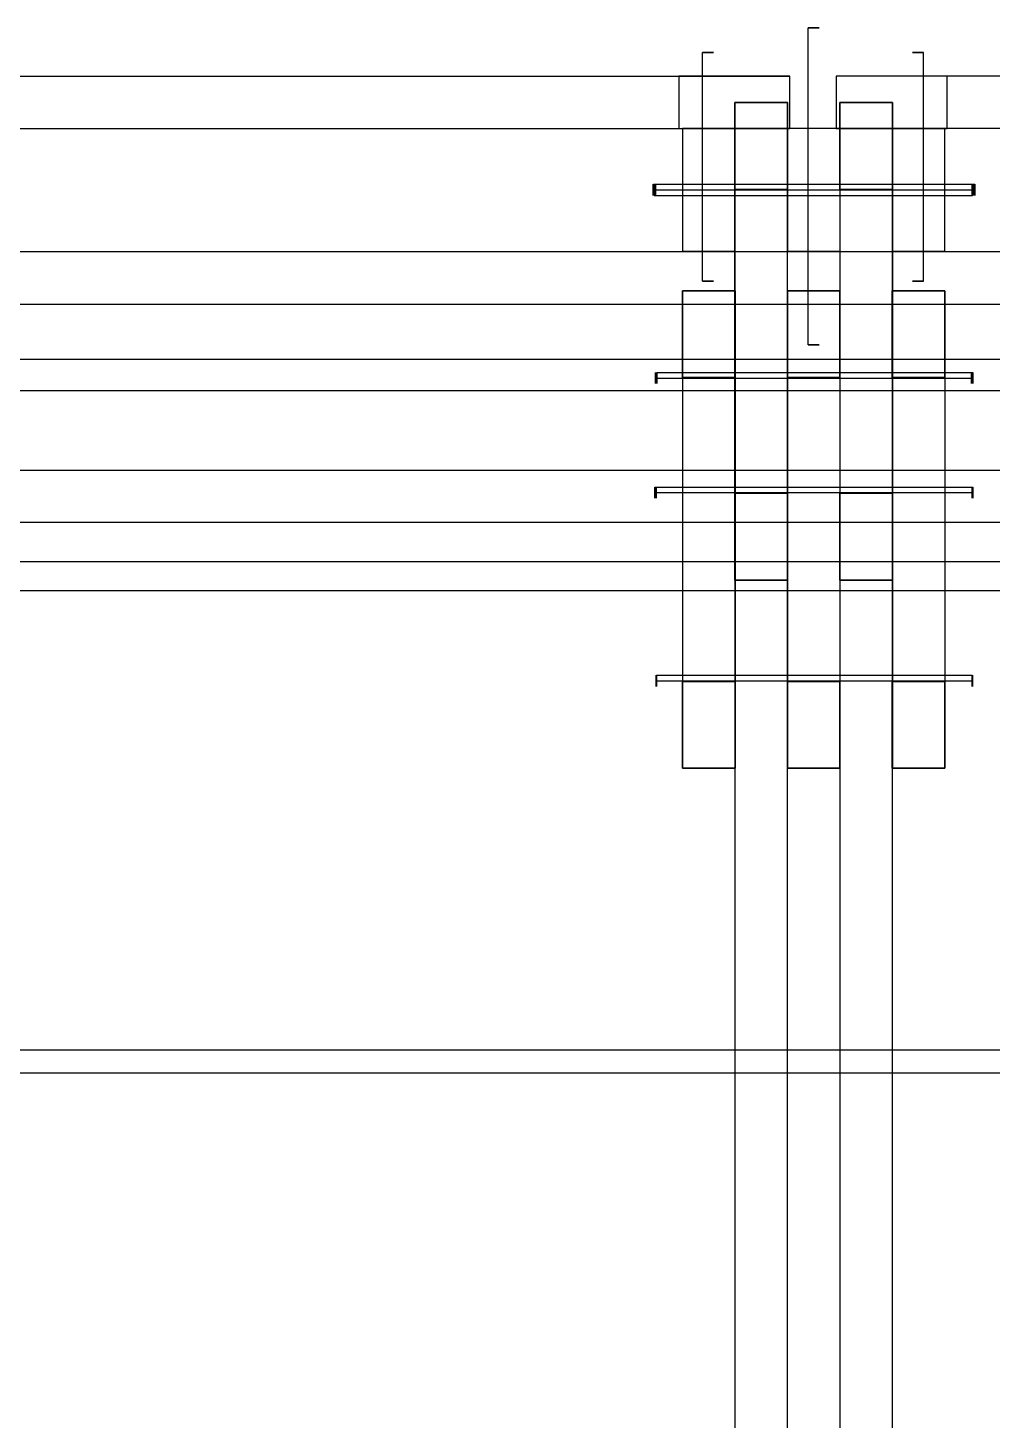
# Model space of a CAD drawing. Header units: millimetres. Extents: x -295 to 1561, y -7 to 1236.
# Drawn here: x -187.9 to -118.1, y 306.5 to 407.3 of the extents above; entities that cross this region are included whole.
import ezdxf

# ---------------------------------------------------------------- set-up
doc = ezdxf.new("R2010")
doc.units = ezdxf.units.MM
doc.header["$MEASUREMENT"] = 0
for name, color, linetype, true_color in [('00_主架構', 7, 'Continuous', 0x000000), ('00_主架構$01_小斜撐', 7, 'Continuous', 0x3f0000), ('00_主架構$02_大斜撐', 7, 'Continuous', 0x7f0000), ('00_主架構$03_橫撐', 7, 'Continuous', 0x3f0000), ('21_螺絲', 5, 'Continuous', 0x0000ff), ('竹編', 7, 'Continuous', 0x000000), ('草地', 7, 'Continuous', 0x000000)]:
    doc.layers.add(name, color=color, linetype=linetype, true_color=true_color)

msp = doc.modelspace()

# ---------------------------------------------------------------- linework, layer by layer
at = {"layer": '00_主架構'}
for points in [[(-136.7, 400), (-138.6, 400), (-140.5, 400)], [(-140.5, 400), (-140.5, 400, 150), (-140.5, 400, 300)], [(-136.7, 400, 300), (-138.6, 400, 300), (-140.5, 400, 300)], [(-140.5, 400), (-140.5, 395.55), (-140.5, 391.1)], [(-140.5, 400, 300), (-140.5, 395.55, 300), (-140.5, 391.1, 300)], [(-136.7, 400, 300), (-134.8, 400, 300), (-132.9, 400, 300)], [(-136.7, 0, 300), (-136.7, 200, 300), (-136.7, 400, 300)], [(-136.7, 0, 291.1), (-136.7, 200, 291.1), (-136.7, 400, 291.1)], [(-132.9, 400, 291.1), (-134.8, 400, 291.1), (-136.7, 400, 291.1)], [(-136.7, 400, 291.1), (-136.7, 400, 295.55), (-136.7, 400, 300)], [(-136.7, 400, 8.9), (-134.8, 400, 8.9), (-132.9, 400, 8.9)], [(-136.7, 0, 8.9), (-136.7, 200, 8.9), (-136.7, 400, 8.9)], [(-136.7, 0), (-136.7, 200), (-136.7, 400)], [(-132.9, 400), (-134.8, 400), (-136.7, 400)], [(-136.7, 400), (-136.7, 400, 4.45), (-136.7, 400, 8.9)], [(-136.7, 391.1), (-136.7, 395.55), (-136.7, 400)], [(-136.7, 400), (-136.7, 400, 150), (-136.7, 400, 300)], [(-136.7, 391.1, 300), (-136.7, 395.55, 300), (-136.7, 400, 300)], [(-132.9, 0, 300), (-132.9, 200, 300), (-132.9, 400, 300)], [(-132.9, 0, 291.1), (-132.9, 200, 291.1), (-132.9, 400, 291.1)], [(-132.9, 400, 300), (-132.9, 400, 295.55), (-132.9, 400, 291.1)], [(-132.9, 0, 8.9), (-132.9, 200, 8.9), (-132.9, 400, 8.9)], [(-132.9, 0), (-132.9, 200), (-132.9, 400)], [(-132.9, 400, 8.9), (-132.9, 400, 4.45), (-132.9, 400)], [(-129.1, 400), (-131, 400), (-132.9, 400)], [(-132.9, 400), (-132.9, 400, 150), (-132.9, 400, 300)], [(-129.1, 400, 300), (-131, 400, 300), (-132.9, 400, 300)], [(-132.9, 400), (-132.9, 395.55), (-132.9, 391.1)], [(-132.9, 400, 300), (-132.9, 395.55, 300), (-132.9, 391.1, 300)], [(-129.1, 400, 300), (-127.2, 400, 300), (-125.3, 400, 300)], [(-129.1, 0, 300), (-129.1, 200, 300), (-129.1, 400, 300)], [(-129.1, 0, 291.1), (-129.1, 200, 291.1), (-129.1, 400, 291.1)], [(-125.3, 400, 291.1), (-127.2, 400, 291.1), (-129.1, 400, 291.1)], [(-129.1, 400, 291.1), (-129.1, 400, 295.55), (-129.1, 400, 300)], [(-129.1, 400, 8.9), (-127.2, 400, 8.9), (-125.3, 400, 8.9)], [(-129.1, 0, 8.9), (-129.1, 200, 8.9), (-129.1, 400, 8.9)], [(-129.1, 0), (-129.1, 200), (-129.1, 400)], [(-125.3, 400), (-127.2, 400), (-129.1, 400)], [(-129.1, 400), (-129.1, 400, 4.45), (-129.1, 400, 8.9)], [(-129.1, 391.1), (-129.1, 395.55), (-129.1, 400)], [(-129.1, 400), (-129.1, 400, 150), (-129.1, 400, 300)], [(-129.1, 391.1, 300), (-129.1, 395.55, 300), (-129.1, 400, 300)], [(-125.3, 0, 300), (-125.3, 200, 300), (-125.3, 400, 300)], [(-125.3, 0, 291.1), (-125.3, 200, 291.1), (-125.3, 400, 291.1)], [(-125.3, 400, 300), (-125.3, 400, 295.55), (-125.3, 400, 291.1)], [(-125.3, 0, 8.9), (-125.3, 200, 8.9), (-125.3, 400, 8.9)], [(-125.3, 0), (-125.3, 200), (-125.3, 400)], [(-125.3, 400, 8.9), (-125.3, 400, 4.45), (-125.3, 400)], [(-121.5, 400), (-123.4, 400), (-125.3, 400)], [(-125.3, 400), (-125.3, 400, 150), (-125.3, 400, 300)], [(-121.5, 400, 300), (-123.4, 400, 300), (-125.3, 400, 300)], [(-125.3, 400), (-125.3, 395.55), (-125.3, 391.1)], [(-125.3, 400, 300), (-125.3, 395.55, 300), (-125.3, 391.1, 300)], [(-121.5, 391.1), (-121.5, 395.55), (-121.5, 400)], [(-121.5, 400), (-121.5, 400, 150), (-121.5, 400, 300)], [(-121.5, 391.1, 300), (-121.5, 395.55, 300), (-121.5, 400, 300)], [(-140.5, 391.1), (-138.6, 391.1), (-136.7, 391.1)], [(-140.5, 391.1, 300), (-138.6, 391.1, 300), (-136.7, 391.1, 300)], [(-140.5, 391.1), (-140.5, 391.1, 150), (-140.5, 391.1, 300)], [(-136.7, 391.1), (-136.7, 391.1, 150), (-136.7, 391.1, 300)], [(-132.9, 391.1), (-131, 391.1), (-129.1, 391.1)], [(-132.9, 391.1, 300), (-131, 391.1, 300), (-129.1, 391.1, 300)], [(-132.9, 391.1), (-132.9, 391.1, 150), (-132.9, 391.1, 300)], [(-129.1, 391.1), (-129.1, 391.1, 150), (-129.1, 391.1, 300)], [(-125.3, 391.1), (-123.4, 391.1), (-121.5, 391.1)], [(-125.3, 391.1, 300), (-123.4, 391.1, 300), (-121.5, 391.1, 300)], [(-125.3, 391.1), (-125.3, 391.1, 150), (-125.3, 391.1, 300)], [(-121.5, 391.1), (-121.5, 391.1, 150), (-121.5, 391.1, 300)]]:
    msp.add_open_spline(points, degree=2, dxfattribs=at)
at = {"layer": '00_主架構$01_小斜撐'}
for points in [[(-136.712, 373.594, 11.751), (-136.712, 387.736, 25.893), (-136.712, 401.879, 40.035)], [(-132.912, 401.879, 40.035), (-134.812, 401.879, 40.035), (-136.712, 401.879, 40.035)], [(-136.712, 401.879, 40.035), (-136.712, 398.732, 43.182), (-136.712, 395.585, 46.329)], [(-136.704, 401.879, 259.965), (-134.804, 401.879, 259.965), (-132.904, 401.879, 259.965)], [(-136.704, 373.594, 288.249), (-136.704, 387.736, 274.107), (-136.704, 401.879, 259.965)], [(-136.704, 395.585, 253.671), (-136.704, 398.732, 256.818), (-136.704, 401.879, 259.965)], [(-132.912, 373.594, 11.751), (-132.912, 387.736, 25.893), (-132.912, 401.879, 40.035)], [(-132.912, 395.585, 46.329), (-132.912, 398.732, 43.182), (-132.912, 401.879, 40.035)], [(-132.904, 373.594, 288.249), (-132.904, 387.736, 274.107), (-132.904, 401.879, 259.965)], [(-132.904, 401.879, 259.965), (-132.904, 398.732, 256.818), (-132.904, 395.585, 253.671)], [(-129.112, 401.879, 40.035), (-127.212, 401.879, 40.035), (-125.312, 401.879, 40.035)], [(-129.112, 401.879, 40.035), (-129.112, 387.736, 25.893), (-129.112, 373.594, 11.751)], [(-129.112, 395.585, 46.329), (-129.112, 398.732, 43.182), (-129.112, 401.879, 40.035)], [(-125.304, 401.879, 259.965), (-127.204, 401.879, 259.965), (-129.104, 401.879, 259.965)], [(-129.104, 401.879, 259.965), (-129.104, 387.736, 274.107), (-129.104, 373.594, 288.249)], [(-129.104, 401.879, 259.965), (-129.104, 398.732, 256.818), (-129.104, 395.585, 253.671)], [(-125.312, 401.879, 40.035), (-125.312, 387.736, 25.893), (-125.312, 373.594, 11.751)], [(-125.312, 401.879, 40.035), (-125.312, 398.732, 43.182), (-125.312, 395.585, 46.329)], [(-125.304, 395.585, 253.671), (-125.304, 398.732, 256.818), (-125.304, 401.879, 259.965)], [(-125.304, 401.879, 259.965), (-125.304, 387.736, 274.107), (-125.304, 373.594, 288.249)], [(-136.712, 395.585, 46.329), (-134.812, 395.585, 46.329), (-132.912, 395.585, 46.329)], [(-136.712, 367.301, 18.044), (-136.712, 381.443, 32.186), (-136.712, 395.585, 46.329)], [(-136.704, 367.301, 281.956), (-136.704, 381.443, 267.814), (-136.704, 395.585, 253.671)], [(-132.904, 395.585, 253.671), (-134.804, 395.585, 253.671), (-136.704, 395.585, 253.671)], [(-132.912, 367.301, 18.044), (-132.912, 381.443, 32.186), (-132.912, 395.585, 46.329)], [(-132.904, 367.301, 281.956), (-132.904, 381.443, 267.814), (-132.904, 395.585, 253.671)], [(-125.312, 395.585, 46.329), (-127.212, 395.585, 46.329), (-129.112, 395.585, 46.329)], [(-129.112, 395.585, 46.329), (-129.112, 381.443, 32.186), (-129.112, 367.301, 18.044)], [(-129.104, 395.585, 253.671), (-127.204, 395.585, 253.671), (-125.304, 395.585, 253.671)], [(-129.104, 395.585, 253.671), (-129.104, 381.443, 267.814), (-129.104, 367.301, 281.956)], [(-125.312, 395.585, 46.329), (-125.312, 381.443, 32.186), (-125.312, 367.301, 18.044)], [(-125.304, 395.585, 253.671), (-125.304, 381.443, 267.814), (-125.304, 367.301, 281.956)], [(-140.512, 388.249, 26.406), (-138.612, 388.249, 26.406), (-136.712, 388.249, 26.406)], [(-140.512, 388.249, 26.406), (-140.512, 374.107, 12.264), (-140.512, 359.965, -1.879)], [(-140.512, 381.956, 32.699), (-140.512, 385.102, 29.552), (-140.512, 388.249, 26.406)], [(-136.704, 388.249, 273.594), (-138.604, 388.249, 273.594), (-140.504, 388.249, 273.594)], [(-140.504, 388.249, 273.594), (-140.504, 374.107, 287.736), (-140.504, 359.965, 301.879)], [(-140.504, 388.249, 273.594), (-140.504, 385.102, 270.448), (-140.504, 381.956, 267.301)], [(-136.712, 388.249, 26.406), (-136.712, 374.107, 12.264), (-136.712, 359.965, -1.879)], [(-136.712, 388.249, 26.406), (-136.712, 385.102, 29.552), (-136.712, 381.956, 32.699)], [(-136.704, 381.956, 267.301), (-136.704, 385.102, 270.448), (-136.704, 388.249, 273.594)], [(-136.704, 388.249, 273.594), (-136.704, 374.107, 287.736), (-136.704, 359.965, 301.879)], [(-132.912, 388.249, 26.406), (-131.012, 388.249, 26.406), (-129.112, 388.249, 26.406)], [(-132.912, 388.249, 26.406), (-132.912, 374.107, 12.264), (-132.912, 359.965, -1.879)], [(-132.912, 381.956, 32.699), (-132.912, 385.102, 29.552), (-132.912, 388.249, 26.406)], [(-129.104, 388.249, 273.594), (-131.004, 388.249, 273.594), (-132.904, 388.249, 273.594)], [(-132.904, 388.249, 273.594), (-132.904, 374.107, 287.736), (-132.904, 359.965, 301.879)], [(-132.904, 388.249, 273.594), (-132.904, 385.102, 270.448), (-132.904, 381.956, 267.301)], [(-129.112, 388.249, 26.406), (-129.112, 374.107, 12.264), (-129.112, 359.965, -1.879)], [(-129.112, 388.249, 26.406), (-129.112, 385.102, 29.552), (-129.112, 381.956, 32.699)], [(-129.104, 381.956, 267.301), (-129.104, 385.102, 270.448), (-129.104, 388.249, 273.594)], [(-129.104, 388.249, 273.594), (-129.104, 374.107, 287.736), (-129.104, 359.965, 301.879)], [(-125.318, 388.249, 26.406), (-123.418, 388.249, 26.406), (-121.518, 388.249, 26.406)], [(-125.318, 388.249, 26.406), (-125.318, 374.107, 12.264), (-125.318, 359.965, -1.879)], [(-125.318, 381.956, 32.699), (-125.318, 385.102, 29.552), (-125.318, 388.249, 26.406)], [(-121.509, 388.249, 273.594), (-123.409, 388.249, 273.594), (-125.309, 388.249, 273.594)], [(-125.309, 388.249, 273.594), (-125.309, 374.107, 287.736), (-125.309, 359.965, 301.879)], [(-125.309, 388.249, 273.594), (-125.309, 385.102, 270.448), (-125.309, 381.956, 267.301)], [(-121.518, 388.249, 26.406), (-121.518, 374.107, 12.264), (-121.518, 359.965, -1.879)], [(-121.518, 388.249, 26.406), (-121.518, 385.102, 29.552), (-121.518, 381.956, 32.699)], [(-121.509, 381.956, 267.301), (-121.509, 385.102, 270.448), (-121.509, 388.249, 273.594)], [(-121.509, 388.249, 273.594), (-121.509, 374.107, 287.736), (-121.509, 359.965, 301.879)], [(-136.712, 381.956, 32.699), (-138.612, 381.956, 32.699), (-140.512, 381.956, 32.699)], [(-140.512, 381.956, 32.699), (-140.512, 367.814, 18.557), (-140.512, 353.671, 4.415)], [(-140.504, 381.956, 267.301), (-138.604, 381.956, 267.301), (-136.704, 381.956, 267.301)], [(-140.504, 381.956, 267.301), (-140.504, 367.814, 281.443), (-140.504, 353.671, 295.585)], [(-136.712, 381.956, 32.699), (-136.712, 367.814, 18.557), (-136.712, 353.671, 4.415)], [(-136.704, 381.956, 267.301), (-136.704, 367.814, 281.443), (-136.704, 353.671, 295.585)], [(-129.112, 381.956, 32.699), (-131.012, 381.956, 32.699), (-132.912, 381.956, 32.699)], [(-132.912, 381.956, 32.699), (-132.912, 367.814, 18.557), (-132.912, 353.671, 4.415)], [(-132.904, 381.956, 267.301), (-131.004, 381.956, 267.301), (-129.104, 381.956, 267.301)], [(-132.904, 381.956, 267.301), (-132.904, 367.814, 281.443), (-132.904, 353.671, 295.585)], [(-129.112, 381.956, 32.699), (-129.112, 367.814, 18.557), (-129.112, 353.671, 4.415)], [(-129.104, 381.956, 267.301), (-129.104, 367.814, 281.443), (-129.104, 353.671, 295.585)], [(-121.518, 381.956, 32.699), (-123.418, 381.956, 32.699), (-125.318, 381.956, 32.699)], [(-125.318, 381.956, 32.699), (-125.318, 367.814, 18.557), (-125.318, 353.671, 4.415)], [(-125.309, 381.956, 267.301), (-123.409, 381.956, 267.301), (-121.509, 381.956, 267.301)], [(-125.309, 381.956, 267.301), (-125.309, 367.814, 281.443), (-125.309, 353.671, 295.585)], [(-121.518, 381.956, 32.699), (-121.518, 367.814, 18.557), (-121.518, 353.671, 4.415)], [(-121.509, 381.956, 267.301), (-121.509, 367.814, 281.443), (-121.509, 353.671, 295.585)], [(-132.912, 373.594, 11.751), (-134.812, 373.594, 11.751), (-136.712, 373.594, 11.751)], [(-136.712, 373.594, 11.751), (-136.712, 370.448, 14.898), (-136.712, 367.301, 18.044)], [(-136.704, 373.594, 288.249), (-134.804, 373.594, 288.249), (-132.904, 373.594, 288.249)], [(-136.704, 367.301, 281.956), (-136.704, 370.448, 285.102), (-136.704, 373.594, 288.249)], [(-132.912, 367.301, 18.044), (-132.912, 370.448, 14.898), (-132.912, 373.594, 11.751)], [(-132.904, 373.594, 288.249), (-132.904, 370.448, 285.102), (-132.904, 367.301, 281.956)], [(-129.112, 373.594, 11.751), (-127.212, 373.594, 11.751), (-125.312, 373.594, 11.751)], [(-129.112, 367.301, 18.044), (-129.112, 370.448, 14.898), (-129.112, 373.594, 11.751)], [(-125.304, 373.594, 288.249), (-127.204, 373.594, 288.249), (-129.104, 373.594, 288.249)], [(-129.104, 373.594, 288.249), (-129.104, 370.448, 285.102), (-129.104, 367.301, 281.956)], [(-125.312, 373.594, 11.751), (-125.312, 370.448, 14.898), (-125.312, 367.301, 18.044)], [(-125.304, 367.301, 281.956), (-125.304, 370.448, 285.102), (-125.304, 373.594, 288.249)], [(-136.712, 367.301, 18.044), (-134.812, 367.301, 18.044), (-132.912, 367.301, 18.044)], [(-132.904, 367.301, 281.956), (-134.804, 367.301, 281.956), (-136.704, 367.301, 281.956)], [(-125.312, 367.301, 18.044), (-127.212, 367.301, 18.044), (-129.112, 367.301, 18.044)], [(-129.104, 367.301, 281.956), (-127.204, 367.301, 281.956), (-125.304, 367.301, 281.956)], [(-140.512, 359.965, -1.879), (-138.612, 359.965, -1.879), (-136.712, 359.965, -1.879)], [(-140.512, 353.671, 4.415), (-140.512, 356.818, 1.268), (-140.512, 359.965, -1.879)], [(-136.704, 359.965, 301.879), (-138.604, 359.965, 301.879), (-140.504, 359.965, 301.879)], [(-140.504, 359.965, 301.879), (-140.504, 356.818, 298.732), (-140.504, 353.671, 295.585)], [(-136.712, 359.965, -1.879), (-136.712, 356.818, 1.268), (-136.712, 353.671, 4.415)], [(-136.704, 353.671, 295.585), (-136.704, 356.818, 298.732), (-136.704, 359.965, 301.879)], [(-132.912, 359.965, -1.879), (-131.012, 359.965, -1.879), (-129.112, 359.965, -1.879)], [(-132.912, 353.671, 4.415), (-132.912, 356.818, 1.268), (-132.912, 359.965, -1.879)], [(-129.104, 359.965, 301.879), (-131.004, 359.965, 301.879), (-132.904, 359.965, 301.879)], [(-132.904, 359.965, 301.879), (-132.904, 356.818, 298.732), (-132.904, 353.671, 295.585)], [(-129.112, 359.965, -1.879), (-129.112, 356.818, 1.268), (-129.112, 353.671, 4.415)], [(-129.104, 353.671, 295.585), (-129.104, 356.818, 298.732), (-129.104, 359.965, 301.879)], [(-125.318, 359.965, -1.879), (-123.418, 359.965, -1.879), (-121.518, 359.965, -1.879)], [(-125.318, 353.671, 4.415), (-125.318, 356.818, 1.268), (-125.318, 359.965, -1.879)], [(-121.509, 359.965, 301.879), (-123.409, 359.965, 301.879), (-125.309, 359.965, 301.879)], [(-125.309, 359.965, 301.879), (-125.309, 356.818, 298.732), (-125.309, 353.671, 295.585)], [(-121.518, 359.965, -1.879), (-121.518, 356.818, 1.268), (-121.518, 353.671, 4.415)], [(-121.509, 353.671, 295.585), (-121.509, 356.818, 298.732), (-121.509, 359.965, 301.879)], [(-136.712, 353.671, 4.415), (-138.612, 353.671, 4.415), (-140.512, 353.671, 4.415)], [(-140.504, 353.671, 295.585), (-138.604, 353.671, 295.585), (-136.704, 353.671, 295.585)], [(-129.112, 353.671, 4.415), (-131.012, 353.671, 4.415), (-132.912, 353.671, 4.415)], [(-132.904, 353.671, 295.585), (-131.004, 353.671, 295.585), (-129.104, 353.671, 295.585)], [(-121.518, 353.671, 4.415), (-123.418, 353.671, 4.415), (-125.318, 353.671, 4.415)], [(-125.309, 353.671, 295.585), (-123.409, 353.671, 295.585), (-121.509, 353.671, 295.585)]]:
    msp.add_open_spline(points, degree=2, dxfattribs=at)
at = {"layer": '00_主架構$02_大斜撐'}
for points in [[(-277.421, 403.781, 9.146), (-209.103, 403.781, 153.827), (-140.784, 403.781, 298.508)], [(-269.374, 403.781, 5.346), (-201.055, 403.781, 150.027), (-132.736, 403.781, 294.708)], [(-132.736, 403.781, 294.708), (-136.76, 403.781, 296.608), (-140.784, 403.781, 298.508)], [(-140.784, 403.781, 298.508), (-140.784, 401.881, 298.508), (-140.784, 399.981, 298.508)], [(-132.736, 399.981, 294.708), (-132.736, 401.881, 294.708), (-132.736, 403.781, 294.708)], [(-129.385, 403.781, 294.708), (-129.385, 401.881, 294.708), (-129.385, 399.981, 294.708)], [(7.253, 403.781, 5.346), (-61.066, 403.781, 150.027), (-129.385, 403.781, 294.708)], [(-121.337, 403.781, 298.508), (-125.361, 403.781, 296.608), (-129.385, 403.781, 294.708)], [(15.3, 403.781, 9.146), (-53.018, 403.781, 153.827), (-121.337, 403.781, 298.508)], [(-121.337, 399.981, 298.508), (-121.337, 401.881, 298.508), (-121.337, 403.781, 298.508)], [(-277.421, 399.981, 9.146), (-209.103, 399.981, 153.827), (-140.784, 399.981, 298.508)], [(-269.374, 399.981, 5.346), (-201.055, 399.981, 150.027), (-132.736, 399.981, 294.708)], [(-140.784, 399.981, 298.508), (-136.76, 399.981, 296.608), (-132.736, 399.981, 294.708)], [(7.253, 399.981, 5.346), (-61.066, 399.981, 150.027), (-129.385, 399.981, 294.708)], [(-129.385, 399.981, 294.708), (-125.361, 399.981, 296.608), (-121.337, 399.981, 298.508)], [(15.3, 399.981, 9.146), (-53.018, 399.981, 153.827), (-121.337, 399.981, 298.508)]]:
    msp.add_open_spline(points, degree=2, dxfattribs=at)
at = {"layer": '00_主架構$03_橫撐'}
for points in [[(-281, 391.081, 17.791), (-131, 391.081, 17.791), (19, 391.081, 17.791)], [(-281, 391.081, 8.891), (-131, 391.081, 8.891), (19, 391.081, 8.891)], [(-281, 391.081, 154.45), (-131, 391.081, 154.45), (19, 391.081, 154.45)], [(-281, 391.081, 145.55), (-131, 391.081, 145.55), (19, 391.081, 145.55)], [(-281, 387.281, 17.791), (-131, 387.281, 17.791), (19, 387.281, 17.791)], [(-281, 387.281, 8.891), (-131, 387.281, 8.891), (19, 387.281, 8.891)], [(-281, 387.281, 154.45), (-131, 387.281, 154.45), (19, 387.281, 154.45)], [(-281, 387.281, 145.55), (-131, 387.281, 145.55), (19, 387.281, 145.55)]]:
    msp.add_open_spline(points, degree=2, dxfattribs=at)
at = {"layer": '21_螺絲'}
for points in [[(-131.4, 384.322, 13.341), (-131.4, 395.801, 13.341), (-131.4, 407.28, 13.341)], [(-131.4, 384.322, 150), (-131.4, 395.801, 150), (-131.4, 407.28, 150)], [(-139.06, 388.934, 292.573), (-139.06, 397.217, 292.573), (-139.06, 405.501, 292.573)], [(-123.061, 388.934, 292.573), (-123.061, 397.217, 292.573), (-123.061, 405.501, 292.573)], [(-142.632, 395.55, 40.4), (-131.075, 395.55, 40.4), (-119.517, 395.55, 40.4)], [(-142.599, 395.95, 295.55), (-130.963, 395.95, 295.55), (-119.326, 395.95, 295.55)], [(-142.506, 395.95, 260), (-131.019, 395.95, 260), (-119.532, 395.95, 260)], [(-142.467, 395.95, 4.45), (-130.936, 395.95, 4.45), (-119.405, 395.95, 4.45)], [(-142.572, 395.15, 4.45), (-131.036, 395.15, 4.45), (-119.499, 395.15, 4.45)], [(-142.373, 382.32, 273.63), (-130.926, 382.32, 273.63), (-119.48, 382.32, 273.63)], [(-142.458, 381.92, 26.77), (-131.012, 381.92, 26.77), (-119.567, 381.92, 26.77)], [(-142.506, 374.03, 281.92), (-130.993, 374.03, 281.92), (-119.481, 374.03, 281.92)], [(-142.429, 373.63, 18.48), (-130.974, 373.63, 18.48), (-119.519, 373.63, 18.48)], [(-142.411, 360, 4.85), (-130.957, 360, 4.85), (-119.504, 360, 4.85)], [(-142.403, 360.4, 295.55), (-130.971, 360.4, 295.55), (-119.538, 360.4, 295.55)]]:
    msp.add_open_spline(points, degree=2, dxfattribs=at)
for points in [[(-131.4, 407.28, 13.341), (-131.4, 407.28, 13.741), (-131, 407.28, 13.741), (-130.6, 407.28, 13.741), (-130.6, 407.28, 13.341), (-130.6, 407.28, 12.941), (-131, 407.28, 12.941), (-131.4, 407.28, 12.941), (-131.4, 407.28, 13.341)], [(-131.4, 407.28, 150), (-131.4, 407.28, 150.4), (-131, 407.28, 150.4), (-130.6, 407.28, 150.4), (-130.6, 407.28, 150), (-130.6, 407.28, 149.6), (-131, 407.28, 149.6), (-131.4, 407.28, 149.6), (-131.4, 407.28, 150)], [(-139.06, 405.501, 292.573), (-139.071, 405.501, 292.973), (-138.672, 405.501, 292.984), (-138.272, 405.501, 292.995), (-138.261, 405.501, 292.595), (-138.25, 405.501, 292.195), (-138.649, 405.501, 292.184), (-139.049, 405.501, 292.173), (-139.06, 405.501, 292.573)], [(-123.061, 405.501, 292.573), (-123.072, 405.501, 292.173), (-123.472, 405.501, 292.184), (-123.871, 405.501, 292.195), (-123.86, 405.501, 292.595), (-123.849, 405.501, 292.995), (-123.449, 405.501, 292.984), (-123.05, 405.501, 292.973), (-123.061, 405.501, 292.573)], [(-142.632, 395.55, 40.4), (-142.632, 395.15, 40.4), (-142.632, 395.15, 40), (-142.632, 395.15, 39.6), (-142.632, 395.55, 39.6), (-142.632, 395.95, 39.6), (-142.632, 395.95, 40), (-142.632, 395.95, 40.4), (-142.632, 395.55, 40.4)], [(-142.599, 395.95, 295.55), (-142.599, 395.95, 295.95), (-142.599, 395.55, 295.95), (-142.599, 395.15, 295.95), (-142.599, 395.15, 295.55), (-142.599, 395.15, 295.15), (-142.599, 395.55, 295.15), (-142.599, 395.95, 295.15), (-142.599, 395.95, 295.55)], [(-142.572, 395.15, 4.45), (-142.572, 395.15, 4.05), (-142.572, 395.55, 4.05), (-142.572, 395.95, 4.05), (-142.572, 395.95, 4.45), (-142.572, 395.95, 4.85), (-142.572, 395.55, 4.85), (-142.572, 395.15, 4.85), (-142.572, 395.15, 4.45)], [(-142.506, 395.95, 260), (-142.506, 395.95, 260.4), (-142.506, 395.55, 260.4), (-142.506, 395.15, 260.4), (-142.506, 395.15, 260), (-142.506, 395.15, 259.6), (-142.506, 395.55, 259.6), (-142.506, 395.95, 259.6), (-142.506, 395.95, 260)], [(-142.467, 395.95, 4.45), (-142.467, 395.95, 4.85), (-142.467, 395.55, 4.85), (-142.467, 395.15, 4.85), (-142.467, 395.15, 4.45), (-142.467, 395.15, 4.05), (-142.467, 395.55, 4.05), (-142.467, 395.95, 4.05), (-142.467, 395.95, 4.45)], [(-119.532, 395.95, 260), (-119.532, 395.95, 260.4), (-119.532, 395.55, 260.4), (-119.532, 395.15, 260.4), (-119.532, 395.15, 260), (-119.532, 395.15, 259.6), (-119.532, 395.55, 259.6), (-119.532, 395.95, 259.6), (-119.532, 395.95, 260)], [(-119.517, 395.55, 40.4), (-119.517, 395.15, 40.4), (-119.517, 395.15, 40), (-119.517, 395.15, 39.6), (-119.517, 395.55, 39.6), (-119.517, 395.95, 39.6), (-119.517, 395.95, 40), (-119.517, 395.95, 40.4), (-119.517, 395.55, 40.4)], [(-119.499, 395.15, 4.45), (-119.499, 395.15, 4.05), (-119.499, 395.55, 4.05), (-119.499, 395.95, 4.05), (-119.499, 395.95, 4.45), (-119.499, 395.95, 4.85), (-119.499, 395.55, 4.85), (-119.499, 395.15, 4.85), (-119.499, 395.15, 4.45)], [(-119.405, 395.95, 4.45), (-119.405, 395.95, 4.85), (-119.405, 395.55, 4.85), (-119.405, 395.15, 4.85), (-119.405, 395.15, 4.45), (-119.405, 395.15, 4.05), (-119.405, 395.55, 4.05), (-119.405, 395.95, 4.05), (-119.405, 395.95, 4.45)], [(-119.326, 395.95, 295.55), (-119.326, 395.95, 295.95), (-119.326, 395.55, 295.95), (-119.326, 395.15, 295.95), (-119.326, 395.15, 295.55), (-119.326, 395.15, 295.15), (-119.326, 395.55, 295.15), (-119.326, 395.95, 295.15), (-119.326, 395.95, 295.55)], [(-139.06, 388.934, 292.573), (-139.071, 388.934, 292.973), (-138.672, 388.934, 292.984), (-138.272, 388.934, 292.995), (-138.261, 388.934, 292.595), (-138.25, 388.934, 292.195), (-138.649, 388.934, 292.184), (-139.049, 388.934, 292.173), (-139.06, 388.934, 292.573)], [(-123.061, 388.934, 292.573), (-123.072, 388.934, 292.173), (-123.472, 388.934, 292.184), (-123.871, 388.934, 292.195), (-123.86, 388.934, 292.595), (-123.849, 388.934, 292.995), (-123.449, 388.934, 292.984), (-123.05, 388.934, 292.973), (-123.061, 388.934, 292.573)], [(-131.4, 384.322, 13.341), (-131.4, 384.322, 13.741), (-131, 384.322, 13.741), (-130.6, 384.322, 13.741), (-130.6, 384.322, 13.341), (-130.6, 384.322, 12.941), (-131, 384.322, 12.941), (-131.4, 384.322, 12.941), (-131.4, 384.322, 13.341)], [(-131.4, 384.322, 150), (-131.4, 384.322, 150.4), (-131, 384.322, 150.4), (-130.6, 384.322, 150.4), (-130.6, 384.322, 150), (-130.6, 384.322, 149.6), (-131, 384.322, 149.6), (-131.4, 384.322, 149.6), (-131.4, 384.322, 150)], [(-142.458, 381.92, 26.77), (-142.458, 381.52, 26.77), (-142.458, 381.52, 26.37), (-142.458, 381.52, 25.97), (-142.458, 381.92, 25.97), (-142.458, 382.32, 25.97), (-142.458, 382.32, 26.37), (-142.458, 382.32, 26.77), (-142.458, 381.92, 26.77)], [(-142.373, 382.32, 273.63), (-142.373, 382.32, 274.03), (-142.373, 381.92, 274.03), (-142.373, 381.52, 274.03), (-142.373, 381.52, 273.63), (-142.373, 381.52, 273.23), (-142.373, 381.92, 273.23), (-142.373, 382.32, 273.23), (-142.373, 382.32, 273.63)], [(-119.567, 381.92, 26.77), (-119.567, 381.52, 26.77), (-119.567, 381.52, 26.37), (-119.567, 381.52, 25.97), (-119.567, 381.92, 25.97), (-119.567, 382.32, 25.97), (-119.567, 382.32, 26.37), (-119.567, 382.32, 26.77), (-119.567, 381.92, 26.77)], [(-119.48, 382.32, 273.63), (-119.48, 382.32, 274.03), (-119.48, 381.92, 274.03), (-119.48, 381.52, 274.03), (-119.48, 381.52, 273.63), (-119.48, 381.52, 273.23), (-119.48, 381.92, 273.23), (-119.48, 382.32, 273.23), (-119.48, 382.32, 273.63)], [(-142.506, 374.03, 281.92), (-142.506, 374.03, 282.32), (-142.506, 373.63, 282.32), (-142.506, 373.23, 282.32), (-142.506, 373.23, 281.92), (-142.506, 373.23, 281.52), (-142.506, 373.63, 281.52), (-142.506, 374.03, 281.52), (-142.506, 374.03, 281.92)], [(-142.429, 373.63, 18.48), (-142.429, 373.23, 18.48), (-142.429, 373.23, 18.08), (-142.429, 373.23, 17.68), (-142.429, 373.63, 17.68), (-142.429, 374.03, 17.68), (-142.429, 374.03, 18.08), (-142.429, 374.03, 18.48), (-142.429, 373.63, 18.48)], [(-119.519, 373.63, 18.48), (-119.519, 373.23, 18.48), (-119.519, 373.23, 18.08), (-119.519, 373.23, 17.68), (-119.519, 373.63, 17.68), (-119.519, 374.03, 17.68), (-119.519, 374.03, 18.08), (-119.519, 374.03, 18.48), (-119.519, 373.63, 18.48)], [(-119.481, 374.03, 281.92), (-119.481, 374.03, 282.32), (-119.481, 373.63, 282.32), (-119.481, 373.23, 282.32), (-119.481, 373.23, 281.92), (-119.481, 373.23, 281.52), (-119.481, 373.63, 281.52), (-119.481, 374.03, 281.52), (-119.481, 374.03, 281.92)], [(-142.411, 360, 4.85), (-142.411, 359.6, 4.85), (-142.411, 359.6, 4.45), (-142.411, 359.6, 4.05), (-142.411, 360, 4.05), (-142.411, 360.4, 4.05), (-142.411, 360.4, 4.45), (-142.411, 360.4, 4.85), (-142.411, 360, 4.85)], [(-142.403, 360.4, 295.55), (-142.403, 360.4, 295.95), (-142.403, 360, 295.95), (-142.403, 359.6, 295.95), (-142.403, 359.6, 295.55), (-142.403, 359.6, 295.15), (-142.403, 360, 295.15), (-142.403, 360.4, 295.15), (-142.403, 360.4, 295.55)], [(-119.538, 360.4, 295.55), (-119.538, 360.4, 295.95), (-119.538, 360, 295.95), (-119.538, 359.6, 295.95), (-119.538, 359.6, 295.55), (-119.538, 359.6, 295.15), (-119.538, 360, 295.15), (-119.538, 360.4, 295.15), (-119.538, 360.4, 295.55)], [(-119.504, 360, 4.85), (-119.504, 359.6, 4.85), (-119.504, 359.6, 4.45), (-119.504, 359.6, 4.05), (-119.504, 360, 4.05), (-119.504, 360.4, 4.05), (-119.504, 360.4, 4.45), (-119.504, 360.4, 4.85), (-119.504, 360, 4.85)]]:
    msp.add_rational_spline(points, [1, 0.707106781187, 1, 0.707106781187, 1, 0.707106781187, 1, 0.707106781187, 1], degree=2, knots=[0, 0, 0, 0.6283185, 0.6283185, 1.2566371, 1.2566371, 1.8849556, 1.8849556, 2.5132741, 2.5132741, 2.5132741], dxfattribs=at)
at = {"layer": '竹編'}
for p, q in [((-203.259, 333.285, 286.458), (-19.088, 333.285, 286.458)), ((-201.73, 331.63, 285.249), (-19.847, 331.63, 285.249))]:
    msp.add_line(p, q, dxfattribs=at)
for points in [[(-203.259, 383.285, 61.082), (-111.174, 383.285, 61.082), (-19.088, 383.285, 61.082)], [(-203.259, 383.285, 236.458), (-111.174, 383.285, 236.458), (-19.088, 383.285, 236.458)], [(-203.259, 383.285, 148.77), (-111.174, 383.285, 148.77), (-19.088, 383.285, 148.77)], [(-201.73, 381.013, 63.02), (-110.789, 381.013, 63.02), (-19.847, 381.013, 63.02)], [(-201.73, 381.013, 235.947), (-110.789, 381.013, 235.947), (-19.847, 381.013, 235.947)], [(-201.73, 381.013, 149.484), (-110.789, 381.013, 149.484), (-19.847, 381.013, 149.484)], [(-19.088, 375.235, 33.875), (-111.174, 375.235, 33.875), (-203.259, 375.235, 33.875)], [(-19.847, 371.46, 33.875), (-110.789, 371.46, 33.875), (-201.73, 371.46, 33.875)], [(-203.259, 368.641, 271.813), (-111.174, 368.641, 271.813), (-19.088, 368.641, 271.813)], [(-201.73, 366.549, 270.809), (-110.789, 366.549, 270.809), (-19.847, 366.549, 270.809)]]:
    msp.add_open_spline(points, degree=2, dxfattribs=at)
at = {"layer": '草地'}
for p, q in [((-203.259, 333.285, 11.082), (-19.088, 333.285, 11.082)), ((-201.73, 331.63, 13.718), (-19.847, 331.63, 13.718))]:
    msp.add_line(p, q, dxfattribs=at)
for points in [[(-19.088, 375.235, 33.875), (-111.174, 375.235, 33.875), (-203.259, 375.235, 33.875)], [(-19.847, 371.46, 33.875), (-110.789, 371.46, 33.875), (-201.73, 371.46, 33.875)], [(-203.259, 368.641, 25.726), (-111.174, 368.641, 25.726), (-19.088, 368.641, 25.726)], [(-201.73, 366.549, 28.158), (-110.789, 366.549, 28.158), (-19.847, 366.549, 28.158)]]:
    msp.add_open_spline(points, degree=2, dxfattribs=at)

doc.saveas('drawing.dxf')
